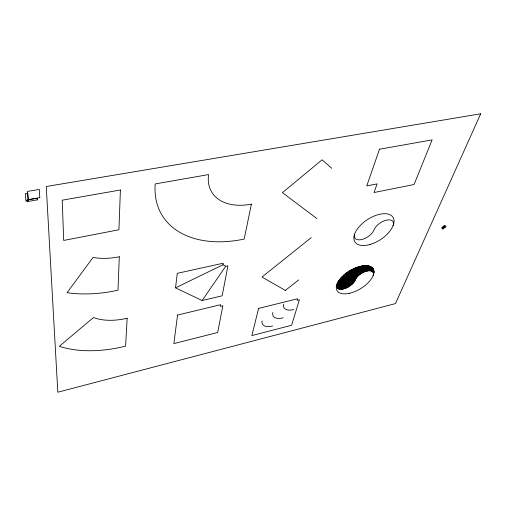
<?xml version="1.0" encoding="UTF-8"?>
<svg xmlns="http://www.w3.org/2000/svg" width="506" height="506" viewBox="0 0 506 506"><rect width="100%" height="100%" fill="white"/><g stroke="black" fill="none" stroke-linecap="round" stroke-linejoin="round"><path stroke-width="0.76" d="M175.519 287.838L177.29 273.329L223.247 263.215L222.956 264.796L175.519 287.851L202.141 300.526L222.166 295.808L227.909 265.808L225.682 266.301M442.927 227.947L443.427 226.878M202.134 300.539L225.689 266.308L222.95 264.79M311.266 237.618L261.95 277.041L285.378 290.425M285.346 290.419L298.749 279.888M343.814 275.119L347.755 272.07M342.132 276.693L349.823 270.748M341.133 277.75L351.221 269.945M340.386 278.604L352.366 269.344M339.785 279.35L353.359 268.857M339.279 280.014L354.251 268.446M338.856 280.628L355.073 268.091M338.482 281.191L355.832 267.782M338.16 281.715L356.547 267.516M337.882 282.215L357.223 267.269M337.628 282.683L357.862 267.06M337.413 283.132L358.469 266.864M337.217 283.556L359.051 266.694M337.047 283.961L359.614 266.542M336.901 284.353L360.152 266.409M336.775 284.726L360.664 266.282M336.68 285.074L361.164 266.181M336.617 285.397L361.651 266.086M336.579 285.707L362.119 266.004M336.56 285.991L362.568 265.928M336.566 286.263L363.004 265.871M336.591 286.516L363.435 265.821M336.635 286.757L363.846 265.776M336.699 286.984L364.244 265.745M336.775 287.199L364.636 265.72M336.863 287.402L365.016 265.707M336.971 287.591L365.383 265.694M337.091 287.775L365.743 265.694M337.224 287.939L366.091 265.701M337.369 288.097L366.433 265.72M337.534 288.249L366.761 265.739M337.704 288.388L367.084 265.764M337.894 288.515L367.394 265.802M338.09 288.635L367.698 265.84M338.305 288.743L367.995 265.884M338.527 288.837L368.286 265.935M338.767 288.926L368.564 265.998M339.02 289.002L368.836 266.061M339.286 289.065L369.102 266.131M339.564 289.122L369.361 266.2M339.861 289.166L369.614 266.282M340.171 289.198L369.854 266.371M340.494 289.217L370.095 266.46M340.835 289.223L357.856 276.137M361.663 273.215L370.322 266.554M341.196 289.211L356.977 277.079M362.91 272.519L370.544 266.656M341.575 289.192L356.42 277.781M363.839 272.076L370.759 266.763M341.974 289.154L356.015 278.363M364.617 271.754L370.968 266.877M342.398 289.097L355.705 278.869M365.3 271.501L371.17 266.991M342.84 289.021L355.465 279.325M365.914 271.298L371.36 267.111M343.315 288.92L355.275 279.736M366.477 271.14L371.549 267.238M343.827 288.799L355.123 280.128M366.995 271.007L371.733 267.37M344.371 288.648L354.946 280.526M367.476 270.906L371.904 267.51M344.972 288.458L354.719 280.969M367.925 270.83L372.074 267.649M345.623 288.218L354.434 281.456M368.349 270.773L372.233 267.794M346.363 287.92L354.067 282.006M368.754 270.735L372.384 267.946M347.23 287.522L353.567 282.658M369.127 270.716L372.536 268.104M348.337 286.94L352.827 283.493M369.488 270.71L372.675 268.262M369.829 270.716L372.808 268.433M370.145 270.742L372.935 268.604M370.449 270.773L373.055 268.781M370.74 270.824L373.162 268.964M371.012 270.881L373.27 269.148M371.271 270.95L373.365 269.344M371.518 271.026L373.46 269.54M371.746 271.121L373.542 269.742M371.961 271.222L373.618 269.951M372.163 271.33L373.681 270.166M372.353 271.456L373.744 270.387M372.53 271.583L373.795 270.615M372.688 271.728L373.839 270.849M372.84 271.88L373.871 271.083M372.973 272.038L373.902 271.33M373.099 272.209L373.915 271.583M373.207 272.392L373.928 271.842M373.301 272.582L373.921 272.108M373.377 272.791L373.915 272.38M373.441 273.006L373.89 272.658M373.491 273.234L373.858 272.949M316.901 218.579L282.43 192.647L322.12 159.782L331.772 168.34M373.143 275.599A10.487 5.174 -31.4 0 0 366.774 271.064A10.487 5.174 -31.4 0 0 355.174 279.989A10.569 5.281 -30.7 0 1 343.599 288.856A10.569 5.281 -30.7 0 1 336.857 284.467M354.598 234.164A11.385 6.04 -32.7 0 0 361.569 239.566A11.385 6.04 -32.7 0 0 374.035 229.888A11.296 5.895 -33.4 0 1 386.533 220.129A11.296 5.895 -33.4 0 1 393.08 225.695M272.62 326.003A14.098 7.116 -27.6 0 1 262.159 320.855M283.17 317.825A14.162 7.185 -28.2 0 1 272.867 312.493M293.815 309.571A14.225 7.248 -28.7 0 1 283.67 304.062M120.403 190.009L118.923 229.762L63.699 240.445L62.219 200.186L120.403 190.009M119.308 256.757L117.999 290.197A113.97 74.844 -21 0 1 67.051 292.715L93.085 257.421A56.697 37.064 -21.1 0 0 119.308 256.757M127.139 318.242L125.614 346.136A103.148 60.688 -21.3 0 1 59.322 346.319L93.509 317.521A51.365 30.113 -21.4 0 0 127.132 318.249M177.562 315.055L173.849 343.618L217.65 332.505L222.868 305.757L220.344 306.37L220.667 304.694L177.562 315.055M251.393 204.12L244.183 239.085A109.72 71.365 -31 0 1 155.215 183.918L208.599 174.583A54.61 35.357 -31 0 0 251.393 204.127M258.617 308.394L251.849 335.586L291.62 325.263L299.4 299.799L297.117 300.362L297.598 298.774L258.617 308.394M379.481 149.226L366.774 185.911L377.147 183.88L374.042 192.527L414.053 184.526L432.137 139.89L379.481 149.226M480.7 113.787L395.477 303.581L57.817 392.213L46.255 186.512L480.7 113.787M442.2 227.156L441.7 228.225L445.539 227.352L446.045 226.29L442.2 227.156M444.015 225.771L442.503 229.016L443.73 228.731L445.248 225.493L444.015 225.771M37.292 199.857L27.153 201.609L27.02 199.984L37.185 198.238L37.292 199.857M39.791 197.656L28.203 199.649L27.539 191.413L39.259 189.44L39.791 197.656M28.247 200.597L25.92 201.002L25.3 193.551L27.653 193.153L28.247 200.597M349.463 293.284A21.062 10.455 -31.1 0 0 373.472 269.578A21.062 10.455 -31.1 0 0 342.353 276.472A21.062 10.455 -31.1 0 0 349.463 293.284M370.063 244.48A22.681 11.942 -33.1 0 0 392.979 217.257A22.681 11.942 -33.1 0 0 358.83 227.112A22.681 11.942 -33.1 0 0 370.063 244.48"/></g></svg>
